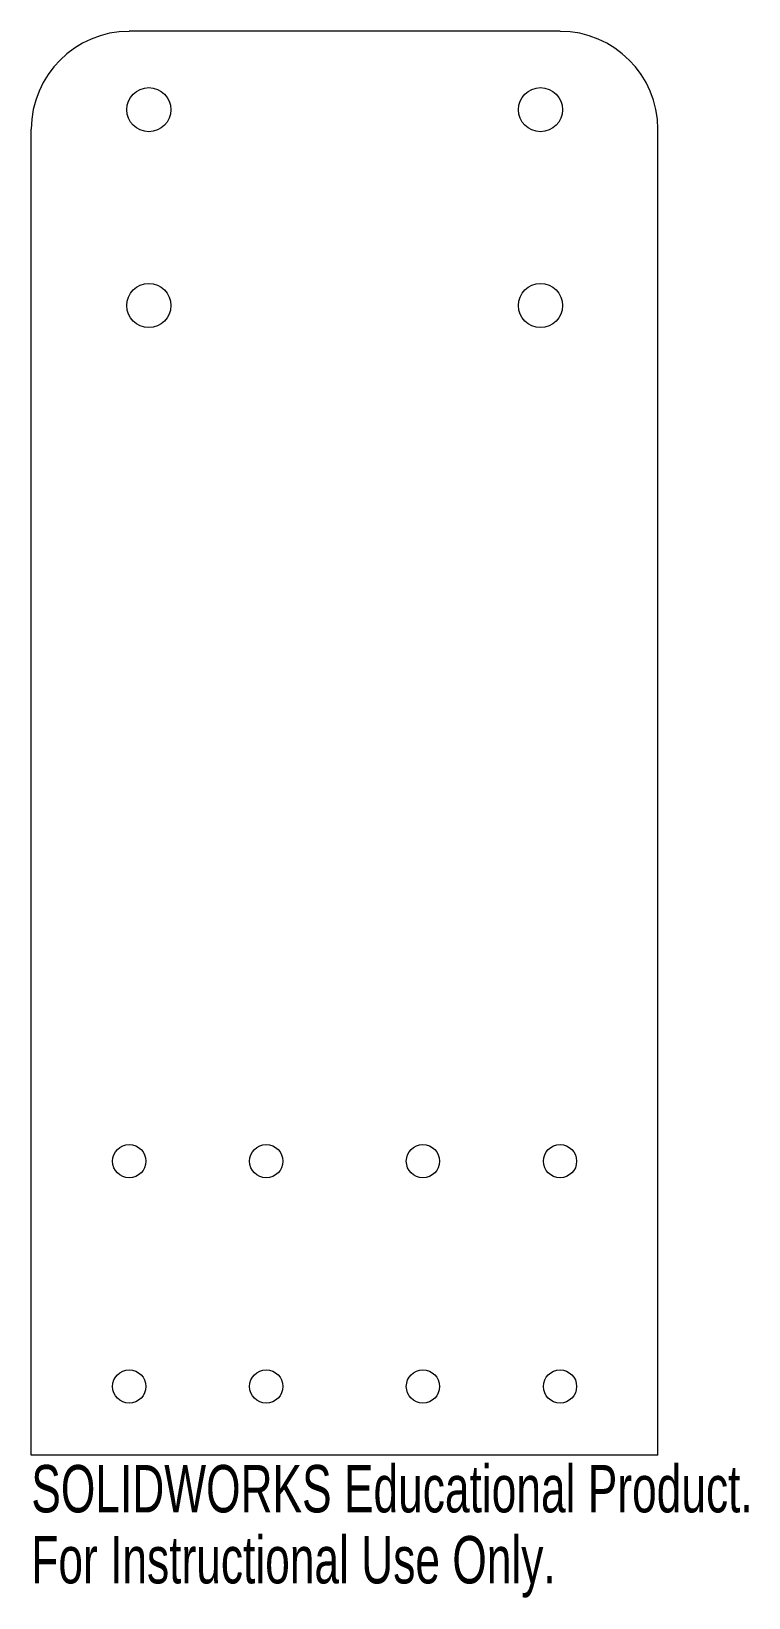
# Model space of a CAD drawing. Header units: inches. Extents: x -1.26 to 1.62, y -0.57 to 5.72.
import ezdxf

# ---------------------------------------------------------------- set-up
doc = ezdxf.new("R2010")
doc.units = ezdxf.units.IN
doc.header["$MEASUREMENT"] = 0
doc.styles.add('SLDTEXTSTYLE0', font='TXT', dxfattribs={"width": 0.7})

msp = doc.modelspace()

# ---------------------------------------------------------------- linework, layer by layer
at = {"color": 7, "linetype": 'Continuous', "lineweight": 15}
for p, q in [((0.8661, 5.7226), (-0.8661, 5.7226)), ((-1.2598, 0), (-1.2598, 5.3288)), ((1.2598, 0), (1.2598, 5.3288)), ((1.2598, 0), (-1.2598, 0))]:
    msp.add_line(p, q, dxfattribs=at)
for centre, radius in [((-0.7874, 5.4076), 0.0886), ((0.7874, 5.4076), 0.0886), ((-0.7874, 4.6202), 0.0886), ((0.7874, 4.6202), 0.0886), ((-0.8661, 1.1811), 0.0669), ((-0.315, 1.1811), 0.0669), ((0.315, 1.1811), 0.0669), ((0.8661, 1.1811), 0.0669), ((-0.8661, 0.2756), 0.0669), ((-0.315, 0.2756), 0.0669), ((0.315, 0.2756), 0.0669), ((0.8661, 0.2756), 0.0669)]:
    msp.add_circle(centre, radius, dxfattribs=at)
for centre, start, end in [((-0.8661, 5.3288), 90, 180), ((0.8661, 5.3288), 0, 90)]:
    msp.add_arc(centre, 0.3937, start, end, dxfattribs=at)

# ---------------------------------------------------------------- texts
at = {"color": 7, "linetype": 'Continuous', "char_height": 0.1903, "attachment_point": 1, "style": 'SLDTEXTSTYLE0'}
for s, insert in [('SOLIDWORKS Educational Product.', (-1.2598, -0.0401)), ('For Instructional Use Only.', (-1.2598, -0.3256))]:
    msp.add_mtext(s, dxfattribs=dict(at, insert=insert))

doc.saveas('drawing.dxf')
